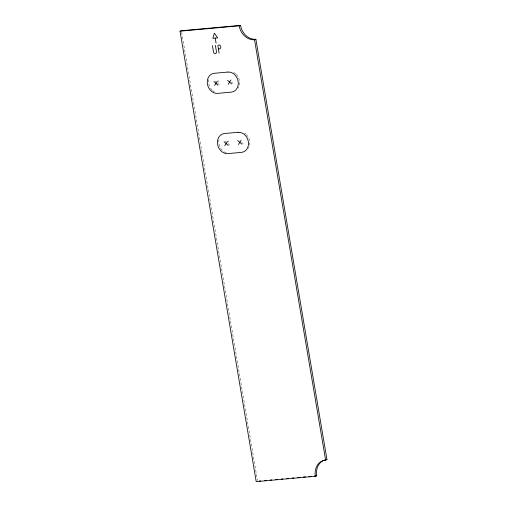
<?xml version="1.0" encoding="UTF-8"?>
<svg xmlns="http://www.w3.org/2000/svg" width="507" height="507" viewBox="0 0 507 507"><rect width="100%" height="100%" fill="white"/><g stroke="black" fill="none" stroke-linecap="round" stroke-linejoin="round"><path stroke-width="0.38" stroke-dasharray="2.54 1.9" d="M217.985 81.773L218.669 80.695M228.169 142.011L228.853 140.927M231.471 82.077L233.011 83.471M215.253 81.006L216.274 81.931M217.3 82.856L219.347 84.707M241.662 142.315L243.195 143.703M225.438 141.238L226.464 142.163M227.998 143.557L229.532 144.945M181.652 32.277L257.442 480.389M244.475 133.075A10.254 8.492 70.4 0 1 245.984 134.203M246.446 134.647A10.254 8.492 70.4 0 1 248.386 148.405M226.16 152.791A10.254 8.492 70.4 0 1 222.649 150.737M222.186 150.294A10.254 8.492 70.4 0 1 219.239 138.741M233.759 72.533A10.254 8.492 70.4 0 1 235.799 73.971M236.262 74.415A10.254 8.492 70.4 0 1 238.201 88.167M214.499 91.938A10.254 8.492 70.4 0 1 212.458 90.506M212.002 90.062A10.254 8.492 70.4 0 1 209.055 78.509"/><path stroke-width="0.76" d="M214.575 85.499L217.313 81.177M228.239 84.263L230.977 79.935M224.766 145.737L227.504 141.409M238.429 144.495L241.161 140.173M180.029 31.2L181.386 30.718L240.521 25.35A15.375 12.738 70.4 0 0 255.877 39.248L326.971 459.583A15.375 12.738 70.4 0 0 316.704 475.8L315.354 476.282L256.219 481.65L180.029 31.2L239.165 25.832L240.521 25.35M239.165 25.832A15.375 12.738 70.4 0 0 254.52 39.73L255.877 39.248M315.354 476.282A15.375 12.738 70.4 0 1 325.614 460.064L326.971 459.583M215.057 38.114L212.813 38.317L214.398 33.177L217.649 37.879L215.228 38.101L216.096 43.215M218.574 48.957L219.455 48.881A1.977 1.635 70.4 0 0 220.773 46.796A1.977 1.635 70.4 0 0 218.802 45.009L218.549 45.028A0.963 0.799 70.4 0 0 217.909 46.042L219.106 53.134M259.153 481.023L260.725 480.883M264.667 480.522L266.245 480.383M270.187 480.021L271.765 479.882M275.707 479.521L277.285 479.381M281.227 479.02L282.805 478.881M286.747 478.519L288.325 478.38M292.266 478.019L293.845 477.879M297.786 477.518L300.15 477.302M303.3 477.017L305.67 476.802M308.82 476.517L311.19 476.301M314.34 476.016L316.704 475.8M227.561 80.245L231.655 83.953M213.897 81.488L217.991 85.189M237.745 140.477L241.845 144.184M224.088 141.719L228.182 145.427M254.52 39.73L325.614 460.064M215.374 45.319L216.457 51.701A1.774 1.47 70.4 0 1 215.272 53.571A1.774 1.47 70.4 0 1 213.504 51.968L212.42 45.586M227.909 72.057L214.246 73.3A10.254 8.492 70.4 0 0 207.407 84.111A10.254 8.492 70.4 0 0 217.642 93.377L231.306 92.135A10.254 8.492 70.4 0 0 238.144 81.323A10.254 8.492 70.4 0 0 227.909 72.057M238.1 132.295L224.436 133.531A10.254 8.492 70.4 0 0 217.592 144.349A10.254 8.492 70.4 0 0 227.833 153.615L241.49 152.373A10.254 8.492 70.4 0 0 248.335 141.561A10.254 8.492 70.4 0 0 238.1 132.295"/></g></svg>
